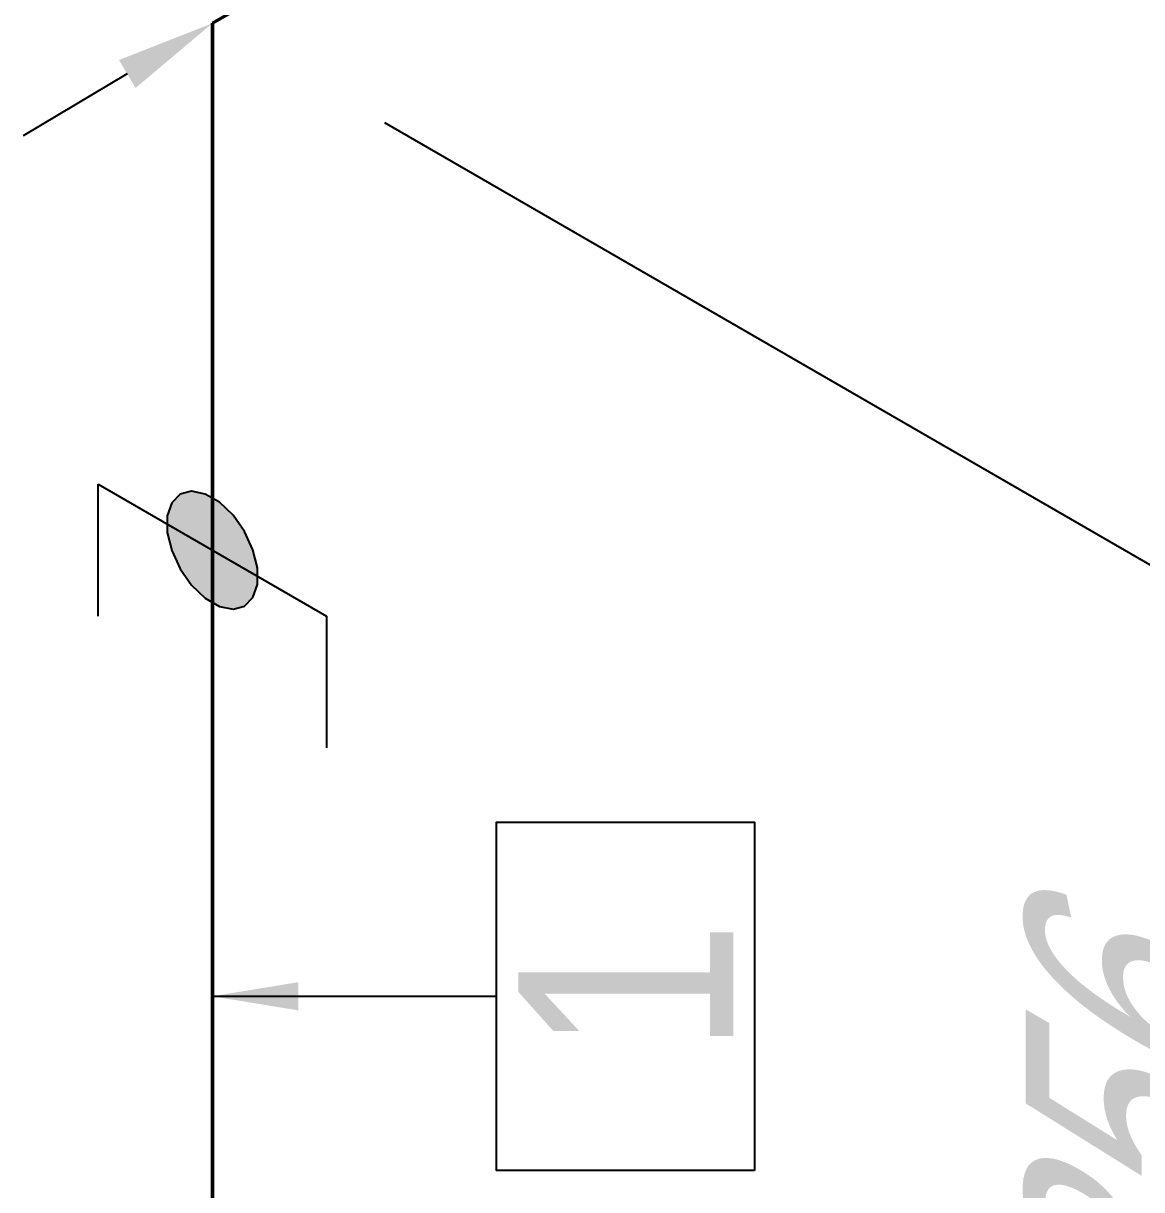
# Model space of a CAD drawing. Header units: millimetres. Extents: x 0 to 594, y 0 to 420.
# Drawn here: x 208 to 221, y 119.89 to 133.45 of the extents above; entities that cross this region are included whole.
import ezdxf
from ezdxf import colors
from ezdxf.entities.mleader import LeaderData, LeaderLine
from ezdxf.enums import TextEntityAlignment as Align
from ezdxf.math import Vec2, Vec3

# ---------------------------------------------------------------- set-up
doc = ezdxf.new("R2010")
doc.units = ezdxf.units.MM
doc.header["$LTSCALE"] = 0.25
for name, color, linetype in [('용접', 1, 'Continuous'), ('주석', 7, 'Continuous'), ('치수', 1, 'Continuous')]:
    doc.layers.add(name, color=color, linetype=linetype)
doc.layers.add('파이프 작은 보어', color=30, linetype='Continuous', lineweight=50)
doc.styles.add('AdskIsoAnnotation', font='arial.ttf', dxfattribs={"width": 0.8, "height": 1})
doc.styles.add('AdskIsoMetric', font='arial.ttf', dxfattribs={"width": 0.8, "height": 2.5})
doc.styles.add('AdskIsoMetric30', font='arial.ttf', dxfattribs={"width": 0.8, "oblique": 30, "height": 2.5})
doc.styles.get("Standard").update_dxf_attribs({"font": 'arial.ttf'})
doc.dimstyles.new('AdskIsoMetric', dxfattribs={"dimtxt": 2.5, "dimasz": 2.5, "dimexe": 1, "dimexo": 2, "dimgap": 0.8, "dimtad": 1, "dimdec": 0, "dimrnd": 1, "dimzin": 0, "dimdsep": 46, "dimtxsty": 'AdskIsoMetric', "dimcen": 0, "dimclrt": 7, "dimadec": 0, "dimazin": 0, "dimtfac": 1, "dimtdec": 0, "dimtmove": 1, "dimatfit": 3, "dimfxl": 0, "dimfrac": 2, "dimtolj": 1, "dimtzin": 0, "dimarcsym": 0})

# ---------------------------------------------------------------- blocks, each defined once
blk = doc.blocks.new('*D61')
at = {"layer": 'Defpoints', "color": 0}
for p in [(210.197, 133.451), (210.197, 117.374), (223.188, 109.874)]:
    blk.add_point(p, dxfattribs=at)
at = {"layer": '치수', "color": 0, "lineweight": -2}
for p, q in [((212.197, 132.296), (224.188, 125.373)), ((223.188, 123.451), (223.188, 112.374)), ((212.197, 116.219), (224.188, 109.297))]:
    blk.add_line(p, q, dxfattribs=at)
at = {"layer": '치수', "color": 0}
for points in [[(222.771, 123.451), (223.604, 123.451), (223.188, 125.951)], [(222.771, 112.374), (223.604, 112.374), (223.188, 109.874)]]:
    blk.add_solid(points, dxfattribs=at)
at = {"layer": '치수', "color": 7, "insert": (220.921, 119.221), "char_height": 2.5, "attachment_point": 5, "rotation": 90, "style": 'AdskIsoMetric30'}
blk.add_mtext('\\A1;5356', dxfattribs=at)
blk = doc.blocks.new('엘보우-1-Iso2DSkew90')
at = {"color": 0, "linetype": 'ByBlock', "lineweight": -2, "extrusion": (0.707107, -0.408248, 0.57735)}
for p, q in [((5.303, 3.062), (0, 0)), ((0, 0), (0, -6.124)), ((0, 0), (0, 0))]:
    blk.add_line(p, q, dxfattribs=at)
blk = doc.blocks.new('SocketWeld-1-IsoLeft')
blk.add_hatch(color=256).paths.add_polyline_path([(-0.02939, -0.02335), (-0.0291, -0.02344), (-0.02882, -0.02352), (-0.02854, -0.02361), (-0.02825, -0.02369), (-0.02797, -0.02377), (-0.02768, -0.02386), (-0.0274, -0.02394), (-0.02711, -0.02402), (-0.02683, -0.02411), (-0.02654, -0.02419), (-0.02626, -0.02427), (-0.02598, -0.02436), (-0.02569, -0.02444), (-0.02541, -0.02453), (-0.02512, -0.02461), (-0.02484, -0.02469), (-0.02455, -0.02478), (-0.02427, -0.02486), (-0.02398, -0.02494), (-0.0237, -0.02503), (-0.02342, -0.02511), (-0.02313, -0.0252), (-0.02285, -0.02528), (-0.02256, -0.02536), (-0.02228, -0.02545), (-0.02199, -0.02553), (-0.02171, -0.02561), (-0.02142, -0.0257), (-0.02114, -0.02578), (-0.02086, -0.02586), (-0.02057, -0.02595), (-0.02029, -0.02603), (-0.02, -0.02612), (-0.01972, -0.0262), (-0.01943, -0.02628), (-0.01915, -0.02637), (-0.01886, -0.02645), (-0.01858, -0.02653), (-0.0183, -0.02662), (-0.01801, -0.0267), (-0.01773, -0.02679), (-0.01744, -0.02687), (-0.01716, -0.02695), (-0.01687, -0.02704), (-0.01659, -0.02712), (-0.0163, -0.0272), (-0.01602, -0.02729), (-0.01574, -0.02737), (-0.01545, -0.02745), (-0.01545, -0.02745), (-0.01514, -0.02748), (-0.01482, -0.02751), (-0.0145, -0.02754), (-0.01419, -0.02757), (-0.01387, -0.0276), (-0.01356, -0.02763), (-0.01324, -0.02766), (-0.01293, -0.02769), (-0.01261, -0.02771), (-0.0123, -0.02774), (-0.01198, -0.02777), (-0.01167, -0.0278), (-0.01135, -0.02783), (-0.01104, -0.02786), (-0.01072, -0.02789), (-0.01041, -0.02792), (-0.01009, -0.02794), (-0.00978, -0.02797), (-0.00946, -0.028), (-0.00914, -0.02803), (-0.00883, -0.02806), (-0.00851, -0.02809), (-0.0082, -0.02812), (-0.00788, -0.02815), (-0.00757, -0.02818), (-0.00725, -0.0282), (-0.00694, -0.02823), (-0.00662, -0.02826), (-0.00631, -0.02829), (-0.00599, -0.02832), (-0.00568, -0.02835), (-0.00536, -0.02838), (-0.00505, -0.02841), (-0.00473, -0.02844), (-0.00441, -0.02846), (-0.0041, -0.02849), (-0.00378, -0.02852), (-0.00347, -0.02855), (-0.00315, -0.02858), (-0.00284, -0.02861), (-0.00252, -0.02864), (-0.00221, -0.02867), (-0.00189, -0.02869), (-0.00158, -0.02872), (-0.00126, -0.02875), (-0.00095, -0.02878), (-0.00063, -0.02881), (-0.00032, -0.02884), (0, -0.02887), (0, -0.02887), (0.00032, -0.02884), (0.00063, -0.02881), (0.00095, -0.02878), (0.00126, -0.02875), (0.00158, -0.02872), (0.00189, -0.02869), (0.00221, -0.02867), (0.00252, -0.02864), (0.00284, -0.02861), (0.00315, -0.02858), (0.00347, -0.02855), (0.00378, -0.02852), (0.0041, -0.02849), (0.00441, -0.02846), (0.00473, -0.02844), (0.00505, -0.02841), (0.00536, -0.02838), (0.00568, -0.02835), (0.00599, -0.02832), (0.00631, -0.02829), (0.00662, -0.02826), (0.00694, -0.02823), (0.00725, -0.0282), (0.00757, -0.02818), (0.00788, -0.02815), (0.0082, -0.02812), (0.00851, -0.02809), (0.00883, -0.02806), (0.00914, -0.02803), (0.00946, -0.028), (0.00978, -0.02797), (0.01009, -0.02794), (0.01041, -0.02792), (0.01072, -0.02789), (0.01104, -0.02786), (0.01135, -0.02783), (0.01167, -0.0278), (0.01198, -0.02777), (0.0123, -0.02774), (0.01261, -0.02771), (0.01293, -0.02769), (0.01324, -0.02766), (0.01356, -0.02763), (0.01387, -0.0276), (0.01419, -0.02757), (0.0145, -0.02754), (0.01482, -0.02751), (0.01514, -0.02748), (0.01545, -0.02745), (0.01545, -0.02745), (0.01574, -0.02737), (0.01602, -0.02729), (0.0163, -0.0272), (0.01659, -0.02712), (0.01687, -0.02704), (0.01716, -0.02695), (0.01744, -0.02687), (0.01773, -0.02679), (0.01801, -0.0267), (0.0183, -0.02662), (0.01858, -0.02653), (0.01886, -0.02645), (0.01915, -0.02637), (0.01943, -0.02628), (0.01972, -0.0262), (0.02, -0.02612), (0.02029, -0.02603), (0.02057, -0.02595), (0.02086, -0.02586), (0.02114, -0.02578), (0.02142, -0.0257), (0.02171, -0.02561), (0.02199, -0.02553), (0.02228, -0.02545), (0.02256, -0.02536), (0.02285, -0.02528), (0.02313, -0.0252), (0.02342, -0.02511), (0.0237, -0.02503), (0.02398, -0.02494), (0.02427, -0.02486), (0.02455, -0.02478), (0.02484, -0.02469), (0.02512, -0.02461), (0.02541, -0.02453), (0.02569, -0.02444), (0.02598, -0.02436), (0.02626, -0.02427), (0.02654, -0.02419), (0.02683, -0.02411), (0.02711, -0.02402), (0.0274, -0.02394), (0.02768, -0.02386), (0.02797, -0.02377), (0.02825, -0.02369), (0.02854, -0.02361), (0.02882, -0.02352), (0.0291, -0.02344), (0.02939, -0.02335), (0.02939, -0.02335), (0.02962, -0.02322), (0.02984, -0.02309), (0.03007, -0.02296), (0.03029, -0.02283), (0.03052, -0.0227), (0.03074, -0.02257), (0.03097, -0.02244), (0.0312, -0.02231), (0.03142, -0.02218), (0.03165, -0.02205), (0.03187, -0.02192), (0.0321, -0.02179), (0.03232, -0.02166), (0.03255, -0.02153), (0.03278, -0.0214), (0.033, -0.02127), (0.03323, -0.02114), (0.03345, -0.02101), (0.03368, -0.02088), (0.0339, -0.02075), (0.03413, -0.02062), (0.03436, -0.02049), (0.03458, -0.02036), (0.03481, -0.02023), (0.03503, -0.0201), (0.03526, -0.01997), (0.03548, -0.01984), (0.03571, -0.0197), (0.03594, -0.01957), (0.03616, -0.01944), (0.03639, -0.01931), (0.03661, -0.01918), (0.03684, -0.01905), (0.03706, -0.01892), (0.03729, -0.01879), (0.03752, -0.01866), (0.03774, -0.01853), (0.03797, -0.0184), (0.03819, -0.01827), (0.03842, -0.01814), (0.03864, -0.01801), (0.03887, -0.01788), (0.0391, -0.01775), (0.03932, -0.01762), (0.03955, -0.01749), (0.03977, -0.01736), (0.04, -0.01723), (0.04023, -0.0171), (0.04045, -0.01697), (0.04045, -0.01697), (0.0406, -0.0168), (0.04074, -0.01664), (0.04089, -0.01648), (0.04103, -0.01631), (0.04118, -0.01615), (0.04132, -0.01598), (0.04147, -0.01582), (0.04161, -0.01565), (0.04176, -0.01549), (0.0419, -0.01533), (0.04205, -0.01516), (0.04219, -0.015), (0.04234, -0.01483), (0.04248, -0.01467), (0.04262, -0.0145), (0.04277, -0.01434), (0.04291, -0.01418), (0.04306, -0.01401), (0.0432, -0.01385), (0.04335, -0.01368), (0.04349, -0.01352), (0.04364, -0.01335), (0.04378, -0.01319), (0.04393, -0.01303), (0.04407, -0.01286), (0.04422, -0.0127), (0.04436, -0.01253), (0.04451, -0.01237), (0.04465, -0.01221), (0.0448, -0.01204), (0.04494, -0.01188), (0.04509, -0.01171), (0.04523, -0.01155), (0.04538, -0.01138), (0.04552, -0.01122), (0.04567, -0.01106), (0.04581, -0.01089), (0.04596, -0.01073), (0.0461, -0.01056), (0.04625, -0.0104), (0.04639, -0.01023), (0.04654, -0.01007), (0.04668, -0.00991), (0.04683, -0.00974), (0.04697, -0.00958), (0.04712, -0.00941), (0.04726, -0.00925), (0.04741, -0.00908), (0.04755, -0.00892), (0.04755, -0.00892), (0.0476, -0.00874), (0.04765, -0.00856), (0.0477, -0.00837), (0.04775, -0.00819), (0.0478, -0.00801), (0.04785, -0.00783), (0.0479, -0.00765), (0.04795, -0.00746), (0.048, -0.00728), (0.04805, -0.0071), (0.0481, -0.00692), (0.04815, -0.00674), (0.0482, -0.00655), (0.04825, -0.00637), (0.0483, -0.00619), (0.04835, -0.00601), (0.0484, -0.00583), (0.04845, -0.00564), (0.0485, -0.00546), (0.04855, -0.00528), (0.0486, -0.0051), (0.04865, -0.00492), (0.0487, -0.00473), (0.04875, -0.00455), (0.0488, -0.00437), (0.04885, -0.00419), (0.0489, -0.00401), (0.04895, -0.00382), (0.049, -0.00364), (0.04905, -0.00346), (0.0491, -0.00328), (0.04915, -0.00309), (0.0492, -0.00291), (0.04925, -0.00273), (0.0493, -0.00255), (0.04935, -0.00237), (0.0494, -0.00218), (0.04945, -0.002), (0.0495, -0.00182), (0.04955, -0.00164), (0.0496, -0.00146), (0.04965, -0.00127), (0.0497, -0.00109), (0.04975, -0.00091), (0.0498, -0.00073), (0.04985, -0.00055), (0.0499, -0.00036), (0.04995, -0.00018), (0.05, 0), (0.05, 0), (0.04995, 0.00018), (0.0499, 0.00036), (0.04985, 0.00055), (0.0498, 0.00073), (0.04975, 0.00091), (0.0497, 0.00109), (0.04965, 0.00127), (0.0496, 0.00146), (0.04955, 0.00164), (0.0495, 0.00182), (0.04945, 0.002), (0.0494, 0.00218), (0.04935, 0.00237), (0.0493, 0.00255), (0.04925, 0.00273), (0.0492, 0.00291), (0.04915, 0.00309), (0.0491, 0.00328), (0.04905, 0.00346), (0.049, 0.00364), (0.04895, 0.00382), (0.0489, 0.00401), (0.04885, 0.00419), (0.0488, 0.00437), (0.04875, 0.00455), (0.0487, 0.00473), (0.04865, 0.00492), (0.0486, 0.0051), (0.04855, 0.00528), (0.0485, 0.00546), (0.04845, 0.00564), (0.0484, 0.00583), (0.04835, 0.00601), (0.0483, 0.00619), (0.04825, 0.00637), (0.0482, 0.00655), (0.04815, 0.00674), (0.0481, 0.00692), (0.04805, 0.0071), (0.048, 0.00728), (0.04795, 0.00746), (0.0479, 0.00765), (0.04785, 0.00783), (0.0478, 0.00801), (0.04775, 0.00819), (0.0477, 0.00837), (0.04765, 0.00856), (0.0476, 0.00874), (0.04755, 0.00892), (0.04755, 0.00892), (0.04741, 0.00908), (0.04726, 0.00925), (0.04712, 0.00941), (0.04697, 0.00958), (0.04683, 0.00974), (0.04668, 0.00991), (0.04654, 0.01007), (0.04639, 0.01023), (0.04625, 0.0104), (0.0461, 0.01056), (0.04596, 0.01073), (0.04581, 0.01089), (0.04567, 0.01106), (0.04552, 0.01122), (0.04538, 0.01138), (0.04523, 0.01155), (0.04509, 0.01171), (0.04494, 0.01188), (0.0448, 0.01204), (0.04465, 0.01221), (0.04451, 0.01237), (0.04436, 0.01253), (0.04422, 0.0127), (0.04407, 0.01286), (0.04393, 0.01303), (0.04378, 0.01319), (0.04364, 0.01335), (0.04349, 0.01352), (0.04335, 0.01368), (0.0432, 0.01385), (0.04306, 0.01401), (0.04291, 0.01418), (0.04277, 0.01434), (0.04262, 0.0145), (0.04248, 0.01467), (0.04234, 0.01483), (0.04219, 0.015), (0.04205, 0.01516), (0.0419, 0.01533), (0.04176, 0.01549), (0.04161, 0.01565), (0.04147, 0.01582), (0.04132, 0.01598), (0.04118, 0.01615), (0.04103, 0.01631), (0.04089, 0.01648), (0.04074, 0.01664), (0.0406, 0.0168), (0.04045, 0.01697), (0.04045, 0.01697), (0.04023, 0.0171), (0.04, 0.01723), (0.03977, 0.01736), (0.03955, 0.01749), (0.03932, 0.01762), (0.0391, 0.01775), (0.03887, 0.01788), (0.03864, 0.01801), (0.03842, 0.01814), (0.03819, 0.01827), (0.03797, 0.0184), (0.03774, 0.01853), (0.03752, 0.01866), (0.03729, 0.01879), (0.03706, 0.01892), (0.03684, 0.01905), (0.03661, 0.01918), (0.03639, 0.01931), (0.03616, 0.01944), (0.03594, 0.01957), (0.03571, 0.0197), (0.03548, 0.01984), (0.03526, 0.01997), (0.03503, 0.0201), (0.03481, 0.02023), (0.03458, 0.02036), (0.03436, 0.02049), (0.03413, 0.02062), (0.0339, 0.02075), (0.03368, 0.02088), (0.03345, 0.02101), (0.03323, 0.02114), (0.033, 0.02127), (0.03278, 0.0214), (0.03255, 0.02153), (0.03232, 0.02166), (0.0321, 0.02179), (0.03187, 0.02192), (0.03165, 0.02205), (0.03142, 0.02218), (0.0312, 0.02231), (0.03097, 0.02244), (0.03074, 0.02257), (0.03052, 0.0227), (0.03029, 0.02283), (0.03007, 0.02296), (0.02984, 0.02309), (0.02962, 0.02322), (0.02939, 0.02335), (0.02939, 0.02335), (0.0291, 0.02344), (0.02882, 0.02352), (0.02854, 0.02361), (0.02825, 0.02369), (0.02797, 0.02377), (0.02768, 0.02386), (0.0274, 0.02394), (0.02711, 0.02402), (0.02683, 0.02411), (0.02654, 0.02419), (0.02626, 0.02427), (0.02598, 0.02436), (0.02569, 0.02444), (0.02541, 0.02453), (0.02512, 0.02461), (0.02484, 0.02469), (0.02455, 0.02478), (0.02427, 0.02486), (0.02398, 0.02494), (0.0237, 0.02503), (0.02342, 0.02511), (0.02313, 0.0252), (0.02285, 0.02528), (0.02256, 0.02536), (0.02228, 0.02545), (0.02199, 0.02553), (0.02171, 0.02561), (0.02142, 0.0257), (0.02114, 0.02578), (0.02086, 0.02586), (0.02057, 0.02595), (0.02029, 0.02603), (0.02, 0.02612), (0.01972, 0.0262), (0.01943, 0.02628), (0.01915, 0.02637), (0.01886, 0.02645), (0.01858, 0.02653), (0.0183, 0.02662), (0.01801, 0.0267), (0.01773, 0.02679), (0.01744, 0.02687), (0.01716, 0.02695), (0.01687, 0.02704), (0.01659, 0.02712), (0.0163, 0.0272), (0.01602, 0.02729), (0.01574, 0.02737), (0.01545, 0.02745), (0.01545, 0.02745), (0.01514, 0.02748), (0.01482, 0.02751), (0.0145, 0.02754), (0.01419, 0.02757), (0.01387, 0.0276), (0.01356, 0.02763), (0.01324, 0.02766), (0.01293, 0.02769), (0.01261, 0.02771), (0.0123, 0.02774), (0.01198, 0.02777), (0.01167, 0.0278), (0.01135, 0.02783), (0.01104, 0.02786), (0.01072, 0.02789), (0.01041, 0.02792), (0.01009, 0.02794), (0.00978, 0.02797), (0.00946, 0.028), (0.00914, 0.02803), (0.00883, 0.02806), (0.00851, 0.02809), (0.0082, 0.02812), (0.00788, 0.02815), (0.00757, 0.02818), (0.00725, 0.0282), (0.00694, 0.02823), (0.00662, 0.02826), (0.00631, 0.02829), (0.00599, 0.02832), (0.00568, 0.02835), (0.00536, 0.02838), (0.00505, 0.02841), (0.00473, 0.02844), (0.00441, 0.02846), (0.0041, 0.02849), (0.00378, 0.02852), (0.00347, 0.02855), (0.00315, 0.02858), (0.00284, 0.02861), (0.00252, 0.02864), (0.00221, 0.02867), (0.00189, 0.02869), (0.00158, 0.02872), (0.00126, 0.02875), (0.00095, 0.02878), (0.00063, 0.02881), (0.00032, 0.02884), (0, 0.02887), (0, 0.02887), (-0.00032, 0.02884), (-0.00063, 0.02881), (-0.00095, 0.02878), (-0.00126, 0.02875), (-0.00158, 0.02872), (-0.00189, 0.02869), (-0.00221, 0.02867), (-0.00252, 0.02864), (-0.00284, 0.02861), (-0.00315, 0.02858), (-0.00347, 0.02855), (-0.00378, 0.02852), (-0.0041, 0.02849), (-0.00441, 0.02846), (-0.00473, 0.02844), (-0.00505, 0.02841), (-0.00536, 0.02838), (-0.00568, 0.02835), (-0.00599, 0.02832), (-0.00631, 0.02829), (-0.00662, 0.02826), (-0.00694, 0.02823), (-0.00725, 0.0282), (-0.00757, 0.02818), (-0.00788, 0.02815), (-0.0082, 0.02812), (-0.00851, 0.02809), (-0.00883, 0.02806), (-0.00914, 0.02803), (-0.00946, 0.028), (-0.00978, 0.02797), (-0.01009, 0.02794), (-0.01041, 0.02792), (-0.01072, 0.02789), (-0.01104, 0.02786), (-0.01135, 0.02783), (-0.01167, 0.0278), (-0.01198, 0.02777), (-0.0123, 0.02774), (-0.01261, 0.02771), (-0.01293, 0.02769), (-0.01324, 0.02766), (-0.01356, 0.02763), (-0.01387, 0.0276), (-0.01419, 0.02757), (-0.0145, 0.02754), (-0.01482, 0.02751), (-0.01514, 0.02748), (-0.01545, 0.02745), (-0.01545, 0.02745), (-0.01574, 0.02737), (-0.01602, 0.02729), (-0.0163, 0.0272), (-0.01659, 0.02712), (-0.01687, 0.02704), (-0.01716, 0.02695), (-0.01744, 0.02687), (-0.01773, 0.02679), (-0.01801, 0.0267), (-0.0183, 0.02662), (-0.01858, 0.02653), (-0.01886, 0.02645), (-0.01915, 0.02637), (-0.01943, 0.02628), (-0.01972, 0.0262), (-0.02, 0.02612), (-0.02029, 0.02603), (-0.02057, 0.02595), (-0.02086, 0.02586), (-0.02114, 0.02578), (-0.02142, 0.0257), (-0.02171, 0.02561), (-0.02199, 0.02553), (-0.02228, 0.02545), (-0.02256, 0.02536), (-0.02285, 0.02528), (-0.02313, 0.0252), (-0.02342, 0.02511), (-0.0237, 0.02503), (-0.02398, 0.02494), (-0.02427, 0.02486), (-0.02455, 0.02478), (-0.02484, 0.02469), (-0.02512, 0.02461), (-0.02541, 0.02453), (-0.02569, 0.02444), (-0.02598, 0.02436), (-0.02626, 0.02427), (-0.02654, 0.02419), (-0.02683, 0.02411), (-0.02711, 0.02402), (-0.0274, 0.02394), (-0.02768, 0.02386), (-0.02797, 0.02377), (-0.02825, 0.02369), (-0.02854, 0.02361), (-0.02882, 0.02352), (-0.0291, 0.02344), (-0.02939, 0.02335), (-0.02939, 0.02335), (-0.02962, 0.02322), (-0.02984, 0.02309), (-0.03007, 0.02296), (-0.03029, 0.02283), (-0.03052, 0.0227), (-0.03074, 0.02257), (-0.03097, 0.02244), (-0.0312, 0.02231), (-0.03142, 0.02218), (-0.03165, 0.02205), (-0.03187, 0.02192), (-0.0321, 0.02179), (-0.03232, 0.02166), (-0.03255, 0.02153), (-0.03278, 0.0214), (-0.033, 0.02127), (-0.03323, 0.02114), (-0.03345, 0.02101), (-0.03368, 0.02088), (-0.0339, 0.02075), (-0.03413, 0.02062), (-0.03436, 0.02049), (-0.03458, 0.02036), (-0.03481, 0.02023), (-0.03503, 0.0201), (-0.03526, 0.01997), (-0.03548, 0.01984), (-0.03571, 0.0197), (-0.03594, 0.01957), (-0.03616, 0.01944), (-0.03639, 0.01931), (-0.03661, 0.01918), (-0.03684, 0.01905), (-0.03706, 0.01892), (-0.03729, 0.01879), (-0.03752, 0.01866), (-0.03774, 0.01853), (-0.03797, 0.0184), (-0.03819, 0.01827), (-0.03842, 0.01814), (-0.03864, 0.01801), (-0.03887, 0.01788), (-0.0391, 0.01775), (-0.03932, 0.01762), (-0.03955, 0.01749), (-0.03977, 0.01736), (-0.04, 0.01723), (-0.04023, 0.0171), (-0.04045, 0.01697), (-0.04045, 0.01697), (-0.0406, 0.0168), (-0.04074, 0.01664), (-0.04089, 0.01648), (-0.04103, 0.01631), (-0.04118, 0.01615), (-0.04132, 0.01598), (-0.04147, 0.01582), (-0.04161, 0.01565), (-0.04176, 0.01549), (-0.0419, 0.01533), (-0.04205, 0.01516), (-0.04219, 0.015), (-0.04234, 0.01483), (-0.04248, 0.01467), (-0.04262, 0.0145), (-0.04277, 0.01434), (-0.04291, 0.01418), (-0.04306, 0.01401), (-0.0432, 0.01385), (-0.04335, 0.01368), (-0.04349, 0.01352), (-0.04364, 0.01335), (-0.04378, 0.01319), (-0.04393, 0.01303), (-0.04407, 0.01286), (-0.04422, 0.0127), (-0.04436, 0.01253), (-0.04451, 0.01237), (-0.04465, 0.01221), (-0.0448, 0.01204), (-0.04494, 0.01188), (-0.04509, 0.01171), (-0.04523, 0.01155), (-0.04538, 0.01138), (-0.04552, 0.01122), (-0.04567, 0.01106), (-0.04581, 0.01089), (-0.04596, 0.01073), (-0.0461, 0.01056), (-0.04625, 0.0104), (-0.04639, 0.01023), (-0.04654, 0.01007), (-0.04668, 0.00991), (-0.04683, 0.00974), (-0.04697, 0.00958), (-0.04712, 0.00941), (-0.04726, 0.00925), (-0.04741, 0.00908), (-0.04755, 0.00892), (-0.04755, 0.00892), (-0.0476, 0.00874), (-0.04765, 0.00856), (-0.0477, 0.00837), (-0.04775, 0.00819), (-0.0478, 0.00801), (-0.04785, 0.00783), (-0.0479, 0.00765), (-0.04795, 0.00746), (-0.048, 0.00728), (-0.04805, 0.0071), (-0.0481, 0.00692), (-0.04815, 0.00674), (-0.0482, 0.00655), (-0.04825, 0.00637), (-0.0483, 0.00619), (-0.04835, 0.00601), (-0.0484, 0.00583), (-0.04845, 0.00564), (-0.0485, 0.00546), (-0.04855, 0.00528), (-0.0486, 0.0051), (-0.04865, 0.00492), (-0.0487, 0.00473), (-0.04875, 0.00455), (-0.0488, 0.00437), (-0.04885, 0.00419), (-0.0489, 0.00401), (-0.04895, 0.00382), (-0.049, 0.00364), (-0.04905, 0.00346), (-0.0491, 0.00328), (-0.04915, 0.00309), (-0.0492, 0.00291), (-0.04925, 0.00273), (-0.0493, 0.00255), (-0.04935, 0.00237), (-0.0494, 0.00218), (-0.04945, 0.002), (-0.0495, 0.00182), (-0.04955, 0.00164), (-0.0496, 0.00146), (-0.04965, 0.00127), (-0.0497, 0.00109), (-0.04975, 0.00091), (-0.0498, 0.00073), (-0.04985, 0.00055), (-0.0499, 0.00036), (-0.04995, 0.00018), (-0.05, 0), (-0.05, 0), (-0.04995, -0.00018), (-0.0499, -0.00036), (-0.04985, -0.00055), (-0.0498, -0.00073), (-0.04975, -0.00091), (-0.0497, -0.00109), (-0.04965, -0.00127), (-0.0496, -0.00146), (-0.04955, -0.00164), (-0.0495, -0.00182), (-0.04945, -0.002), (-0.0494, -0.00218), (-0.04935, -0.00237), (-0.0493, -0.00255), (-0.04925, -0.00273), (-0.0492, -0.00291), (-0.04915, -0.00309), (-0.0491, -0.00328), (-0.04905, -0.00346), (-0.049, -0.00364), (-0.04895, -0.00382), (-0.0489, -0.00401), (-0.04885, -0.00419), (-0.0488, -0.00437), (-0.04875, -0.00455), (-0.0487, -0.00473), (-0.04865, -0.00492), (-0.0486, -0.0051), (-0.04855, -0.00528), (-0.0485, -0.00546), (-0.04845, -0.00564), (-0.0484, -0.00583), (-0.04835, -0.00601), (-0.0483, -0.00619), (-0.04825, -0.00637), (-0.0482, -0.00655), (-0.04815, -0.00674), (-0.0481, -0.00692), (-0.04805, -0.0071), (-0.048, -0.00728), (-0.04795, -0.00746), (-0.0479, -0.00765), (-0.04785, -0.00783), (-0.0478, -0.00801), (-0.04775, -0.00819), (-0.0477, -0.00837), (-0.04765, -0.00856), (-0.0476, -0.00874), (-0.04755, -0.00892), (-0.04755, -0.00892), (-0.04741, -0.00908), (-0.04726, -0.00925), (-0.04712, -0.00941), (-0.04697, -0.00958), (-0.04683, -0.00974), (-0.04668, -0.00991), (-0.04654, -0.01007), (-0.04639, -0.01023), (-0.04625, -0.0104), (-0.0461, -0.01056), (-0.04596, -0.01073), (-0.04581, -0.01089), (-0.04567, -0.01106), (-0.04552, -0.01122), (-0.04538, -0.01138), (-0.04523, -0.01155), (-0.04509, -0.01171), (-0.04494, -0.01188), (-0.0448, -0.01204), (-0.04465, -0.01221), (-0.04451, -0.01237), (-0.04436, -0.01253), (-0.04422, -0.0127), (-0.04407, -0.01286), (-0.04393, -0.01303), (-0.04378, -0.01319), (-0.04364, -0.01335), (-0.04349, -0.01352), (-0.04335, -0.01368), (-0.0432, -0.01385), (-0.04306, -0.01401), (-0.04291, -0.01418), (-0.04277, -0.01434), (-0.04262, -0.0145), (-0.04248, -0.01467), (-0.04234, -0.01483), (-0.04219, -0.015), (-0.04205, -0.01516), (-0.0419, -0.01533), (-0.04176, -0.01549), (-0.04161, -0.01565), (-0.04147, -0.01582), (-0.04132, -0.01598), (-0.04118, -0.01615), (-0.04103, -0.01631), (-0.04089, -0.01648), (-0.04074, -0.01664), (-0.0406, -0.0168), (-0.04045, -0.01697), (-0.04045, -0.01697), (-0.04023, -0.0171), (-0.04, -0.01723), (-0.03977, -0.01736), (-0.03955, -0.01749), (-0.03932, -0.01762), (-0.0391, -0.01775), (-0.03887, -0.01788), (-0.03864, -0.01801), (-0.03842, -0.01814), (-0.03819, -0.01827), (-0.03797, -0.0184), (-0.03774, -0.01853), (-0.03752, -0.01866), (-0.03729, -0.01879), (-0.03706, -0.01892), (-0.03684, -0.01905), (-0.03661, -0.01918), (-0.03639, -0.01931), (-0.03616, -0.01944), (-0.03594, -0.01957), (-0.03571, -0.0197), (-0.03548, -0.01984), (-0.03526, -0.01997), (-0.03503, -0.0201), (-0.03481, -0.02023), (-0.03458, -0.02036), (-0.03436, -0.02049), (-0.03413, -0.02062), (-0.0339, -0.02075), (-0.03368, -0.02088), (-0.03345, -0.02101), (-0.03323, -0.02114), (-0.033, -0.02127), (-0.03278, -0.0214), (-0.03255, -0.02153), (-0.03232, -0.02166), (-0.0321, -0.02179), (-0.03187, -0.02192), (-0.03165, -0.02205), (-0.03142, -0.02218), (-0.0312, -0.02231), (-0.03097, -0.02244), (-0.03074, -0.02257), (-0.03052, -0.0227), (-0.03029, -0.02283), (-0.03007, -0.02296), (-0.02984, -0.02309), (-0.02962, -0.02322)], flags=0)
at = {"color": 0, "linetype": 'ByBlock', "lineweight": -2, "extrusion": (0, 0.816497, 0.57735)}
for p, q in [((0, 0.10206), (0.08839, 0.05103)), ((0.08839, 0.05103), (-0.08839, -0.05103)), ((-0.01545, 0.02745), (-0.02939, 0.02335)), ((0, 0.02887), (-0.01545, 0.02745)), ((0.01545, 0.02745), (0, 0.02887)), ((0.02939, 0.02335), (0.01545, 0.02745)), ((-0.02939, 0.02335), (-0.04045, 0.01697)), ((0.04045, 0.01697), (0.02939, 0.02335)), ((-0.04045, 0.01697), (-0.04755, 0.00892)), ((0.04755, 0.00892), (0.04045, 0.01697)), ((-0.04755, 0.00892), (-0.05, 0)), ((-0.05, 0), (-0.04755, -0.00892)), ((0.05, 0), (0.04755, 0.00892)), ((0.04755, -0.00892), (0.05, 0)), ((-0.08839, -0.05103), (-0.17678, 0)), ((-0.04755, -0.00892), (-0.04045, -0.01697)), ((0.04045, -0.01697), (0.04755, -0.00892)), ((-0.04045, -0.01697), (-0.02939, -0.02335)), ((0.02939, -0.02335), (0.04045, -0.01697)), ((-0.02939, -0.02335), (-0.01545, -0.02745)), ((0.01545, -0.02745), (0.02939, -0.02335)), ((-0.01545, -0.02745), (0, -0.02887)), ((0, -0.02887), (0.01545, -0.02745))]:
    blk.add_line(p, q, dxfattribs=at)
blk = doc.blocks.new('AnnoRect')
at = {"color": 0, "linetype": 'ByBlock', "lineweight": -2}
blk.add_wipeout([(-0.8095, -0.6), (-0.8095, 0.6), (0.8095, 0.6), (0.8095, -0.6)], dxfattribs=at)
blk.add_lwpolyline([(-0.8095, -0.6), (-0.8095, 0.6), (0.8095, 0.6), (0.8095, -0.6)], close=True, dxfattribs=at)
at = {"color": 0, "linetype": 'ByBlock', "lineweight": -2, "style": 'AdskIsoAnnotation', "width": 0.8}
blk.add_attdef('XX', text='', height=1, dxfattribs=at).set_placement((0, 0), align=Align.MIDDLE_CENTER)

msp = doc.modelspace()

# ---------------------------------------------------------------- linework, layer by layer
at = {"layer": '파이프 작은 보어'}
msp.add_lwpolyline([(210.1972, 127.3269), (210.1972, 117.3741)], dxfattribs=at)

# ---------------------------------------------------------------- block references
at = {"layer": '용접', "xscale": 15, "yscale": 15, "zscale": 15, "rotation": 119.9999999956781}
msp.add_blockref('SocketWeld-1-IsoLeft', (210.1972, 127.3269), dxfattribs=at)
at = {"layer": '파이프 작은 보어'}
msp.add_blockref('엘보우-1-Iso2DSkew90', (210.1972, 133.4506), dxfattribs=at)

# ---------------------------------------------------------------- dimensions: what is measured, and where the dimension line sits
at = {"layer": '치수'}
dim = msp.add_linear_dim(base=(223.1876, 109.8741), p1=(210.1972, 133.4506), p2=(210.1972, 117.3741), angle=270, text='5356', dimstyle='AdskIsoMetric', override={"dimtad": 0, "dimlfac": 333.143257, "dimtxsty": 'AdskIsoMetric30', "dimse1": 0, "dimse2": 0, "dimsd1": 0, "dimsd2": 0, "dimtmove": 1}, dxfattribs=at)
dim.commit()
dim.dimension.update_dxf_attribs({"geometry": '*D61', "text_midpoint": (220.9213, 119.2208), "dimtype": 160})

# ---------------------------------------------------------------- leaders
at = {"layer": '주석'}
ml = msp.add_multileader_mtext('Standard', dxfattribs=at)
ml.set_content('')
ml.set_leader_properties()
ml.build(insert=Vec2(0, 0))
ml.multileader.update_dxf_attribs({"dogleg_length": 0, "arrow_head_size": 1.1508})
ctx = ml.context
ctx.base_point, ctx.arrow_head_size, ctx.plane_origin = Vec3(208, 132.1419), 1.1508, Vec3(0, 13.1419)
notes = []
notes.append((ctx, [(0, (1, 1, 0), (208, 132.1419), (-1, 0), 0, [(0, [(210.1972, 133.4506)], 0, [])])]))
ctx.mtext, ml.multileader.dxf.content_type = None, 0
ml = msp.add_multileader_mtext('Standard', dxfattribs=at)
ml.set_content('')
ml.set_leader_properties()
ml.build(insert=Vec2(0, 0))
ml.multileader.update_dxf_attribs({"dogleg_length": 0, "arrow_head_size": 0})
ctx = ml.context
ctx.base_point, ctx.arrow_head_size, ctx.plane_origin = Vec3(213.5, 122.1419), 0, Vec3(0, 13.1419)
notes.append((ctx, [(0, (1, 1, 0), (213.5, 122.1419), (-1, 0), 0, [(0, [(210.1972, 122.1419)], 0, [])])]))
ctx.mtext, ml.multileader.dxf.content_type = None, 0
for ctx, leaders in notes:
    for number, flags, end, landing, length, lines in leaders:
        leader = LeaderData()
        leader.index, (leader.has_last_leader_line, leader.has_dogleg_vector, leader.attachment_direction) = number, flags
        leader.last_leader_point, leader.dogleg_vector, leader.dogleg_length = Vec3(end), Vec3(landing), length
        for number, points, colour, breaks in lines:
            line = LeaderLine()
            line.index, line.vertices, line.color, line.breaks = number, Vec3.list(points), colors.encode_raw_color(colour), breaks
            leader.lines.append(line)
        ctx.leaders.append(leader)

# ---------------------------------------------------------------- next in the draw order: block references
ref = msp.add_blockref('AnnoRect', (215, 122.1419), dxfattribs=dict(at, xscale=2.5, yscale=2.5, zscale=2.5, rotation=90.00000001515046))
ref.add_attrib('XX_001', '1', (216.2551, 121.4693), dxfattribs={"layer": '0', "color": 0, "linetype": 'ByBlock', "lineweight": -2, "height": 2.5, "rotation": 90, "style": 'AdskIsoAnnotation', "width": 0.8})

doc.saveas('drawing.dxf')
